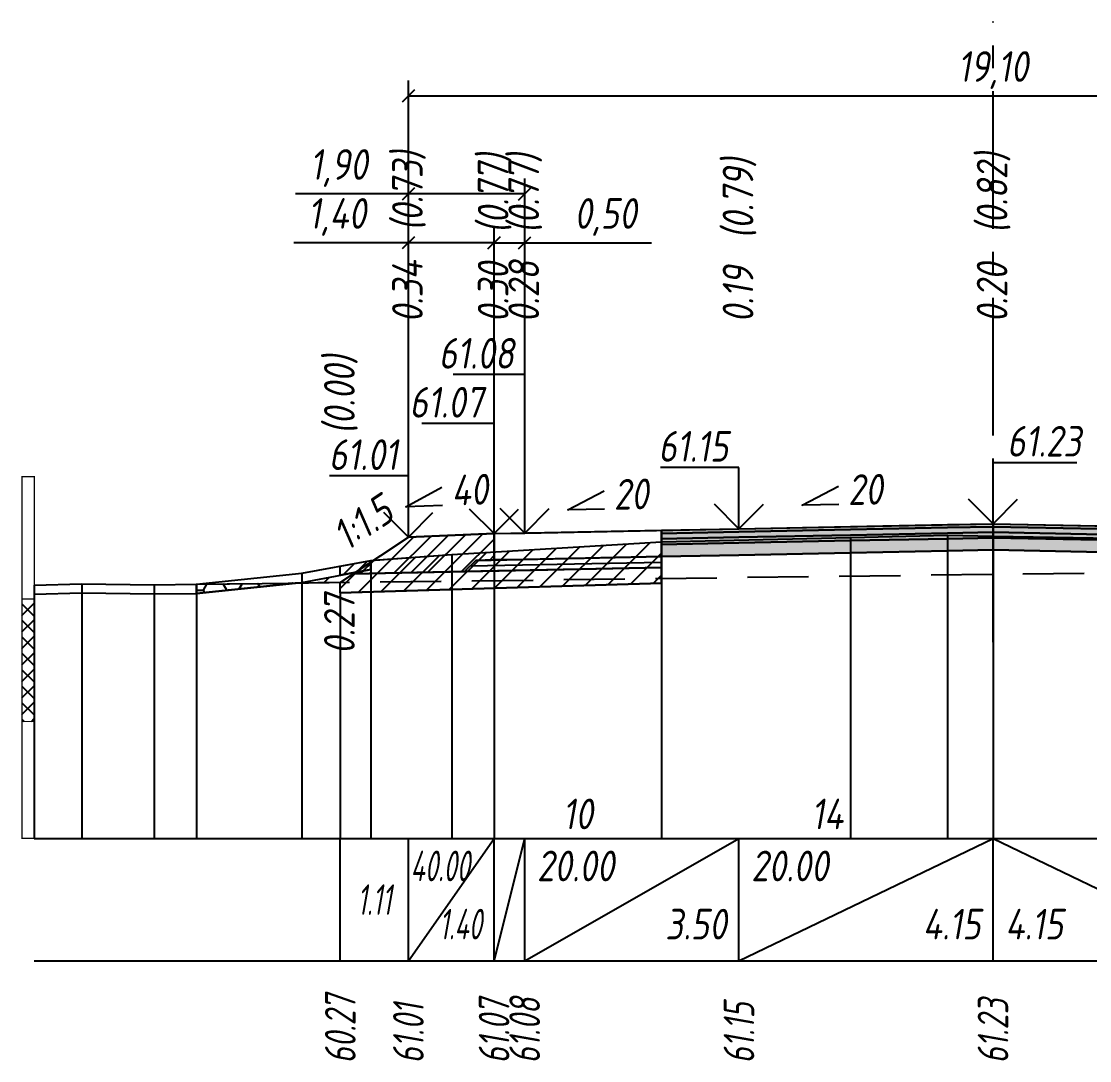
# Model space of a CAD drawing. Extents: x -717 to 1451, y -133302 to 233.
# Drawn here: x 78.9 to 166.2, y -61071.2 to -60986.3 of the extents above; entities that cross this region are included whole.
import ezdxf
from ezdxf.enums import TextEntityAlignment as Align

# ---------------------------------------------------------------- set-up
doc = ezdxf.new("R2010")
doc.units = 0
doc.linetypes.add('осевая2', pattern=[1.125, 0.75, -0.125, 0.125, -0.125])
doc.linetypes.add('штриховая', pattern=[0.75, 0.5, -0.25])
for name, color, linetype in [('Интерполированный поперечник', 2, 'Continuous'), ('Код_514', 1, 'Continuous'), ('Контур_0', 7, 'Continuous'), ('Контур_2521', 7, 'Continuous'), ('Контур_2564', 7, 'Continuous'), ('Контур_2660', 7, 'Continuous'), ('Контур_2665', 7, 'Continuous'), ('Контур_400', 7, 'Continuous'), ('Контур_508', 7, 'Continuous'), ('Контур_512', 7, 'Continuous'), ('Контур_513', 7, 'Continuous'), ('Контур_818', 7, 'Continuous'), ('Красный поперечник', 1, 'Continuous'), ('Линейка абсолютных высот', 7, 'Continuous'), ('Объём_2501', 7, 'Continuous'), ('Объём_2564', 7, 'Continuous'), ('Объём_2650', 7, 'Continuous'), ('Объём_2660', 7, 'Continuous'), ('Объём_2661', 7, 'Continuous'), ('Объём_2665', 7, 'Continuous'), ('Объём_2666', 7, 'Continuous'), ('Объём_2667', 7, 'Continuous'), ('Объём_2668', 7, 'Continuous'), ('Объём_2669', 7, 'Continuous'), ('Объём_2675', 7, 'Continuous'), ('Объём_2753', 7, 'Continuous'), ('Ось', 1, 'осевая2'), ('Откосы', 7, 'Continuous'), ('Отметки покрытия', 7, 'Continuous'), ('Рабочие отметки', 7, 'Continuous'), ('Рабочие отметки доп.', 7, 'Continuous'), ('Слои выравнивания', 7, 'Continuous'), ('Таблица', 7, 'Continuous'), ('Уклоны проезжей части', 7, 'Continuous'), ('Черный поперечник', 3, 'Continuous')]:
    doc.layers.add(name, color=color, linetype=linetype)
for name, color, linetype, true_color in [('Контур_2540', 2, 'Continuous', 0xffff00), ('Контур_2560', 2, 'Continuous', 0xffff00), ('Контур_2561', 7, 'Continuous', 0xff8040), ('Контур_2562', 3, 'Continuous', 0x00ff00), ('Контур_2563', 7, 'Continuous', 0xff8000), ('Контур_2570', 7, 'Continuous', 0x80ff00), ('Контур_2725', 7, 'Continuous', 0x323232), ('Контур_2736', 4, 'Continuous', 0x00ffff), ('Контур_2737', 4, 'Continuous', 0x00ffff), ('Контур_2738', 4, 'Continuous', 0x00ffff), ('Контур_2739', 4, 'Continuous', 0x00ffff), ('Контур_2741', 4, 'Continuous', 0x00ffff), ('Контур_2742', 4, 'Continuous', 0x00ffff), ('Контур_2743', 4, 'Continuous', 0x00ffff), ('Контур_2744', 7, 'Continuous', 0xa4ffff), ('Контур_2745', 7, 'Continuous', 0xa4ffff), ('Контур_2747', 4, 'Continuous', 0x00ffff), ('Контур_2748', 4, 'Continuous', 0x00ffff), ('Контур_2749', 4, 'Continuous', 0x00ffff), ('Контур_2750', 4, 'Continuous', 0x00ffff), ('Контур_2751', 4, 'Continuous', 0x00ffff), ('Контур_2752', 4, 'Continuous', 0x00ffff), ('Контур_2760', 7, 'Continuous', 0x323232), ('Контур_2761', 7, 'Continuous', 0x323232), ('Контур_2762', 7, 'Continuous', 0x323232), ('Контур_2763', 7, 'Continuous', 0x323232), ('Контур_402', 7, 'Continuous', 0xff6464), ('Контур_703', 4, 'Continuous', 0x00ffff), ('Контур_705', 4, 'Continuous', 0x00ffff), ('Контур_707', 4, 'Continuous', 0x00ffff), ('Контур_720', 131, 'Continuous', 0xaaffff), ('Объём_2500', 7, 'Continuous', 0xc0c0c0), ('Объём_2520', 7, 'Continuous', 0x80ffff), ('Объём_2540', 2, 'Continuous', 0xffff00), ('Объём_2560', 2, 'Continuous', 0xffff00), ('Объём_2561', 7, 'Continuous', 0xff8040), ('Объём_2562', 3, 'Continuous', 0x00ff00), ('Объём_2563', 7, 'Continuous', 0xff8000), ('Объём_2570', 7, 'Continuous', 0x80ff00), ('Объём_2600', 7, 'Continuous', 0x808000), ('Объём_2746', 2, 'Continuous', 0xffff00)]:
    doc.layers.add(name, color=color, linetype=linetype, true_color=true_color)
doc.styles.get("Standard").update_dxf_attribs({"font": 'txt', "height": 2.5})
doc.styles.add('М', font='romand.shx', dxfattribs={"width": 0.8, "oblique": 10, "height": 2.5})
doc.dimstyles.new('ISO-25', dxfattribs={"dimtxt": 2.5, "dimasz": 2.5, "dimexe": 1.25, "dimexo": 0.625, "dimtad": 1, "dimtxsty": 'Standard', "dimcen": 2.5, "dimadec": 0, "dimazin": 0, "dimtfac": 1, "dimtmove": 0, "dimatfit": 3, "dimfxl": 1, "dimarcsym": 0})

# ---------------------------------------------------------------- blocks, each defined once
blk = doc.blocks.new('_Oblique')
at = {"color": 0, "linetype": 'ByBlock', "lineweight": -2}
blk.add_line((-0.5, -0.5), (0.5, 0.5), dxfattribs=at)
blk = doc.blocks.new('*D1463')
at = {"color": 0, "lineweight": -2, "transparency": 16777216}
for p, q in [((110.559, -61027.824), (110.559, -61003.104)), ((117.559, -61027.544), (117.559, -61003.104)), ((110.559, -61004.354), (101.195, -61004.354)), ((117.559, -61004.354), (110.559, -61004.354))]:
    blk.add_line(p, q, dxfattribs=at)
at = {"layer": 'Defpoints', "color": 0, "transparency": 16777216}
for p in [(117.559, -61004.354), (117.559, -61028.169), (110.559, -61028.449)]:
    blk.add_point(p, dxfattribs=at)
at = {"color": 0, "lineweight": -2, "transparency": 16777216, "rotation": 180}
blk.add_blockref('_Oblique', (110.559, -61004.354), dxfattribs=at)
at = {"color": 0, "lineweight": -2, "transparency": 16777216}
blk.add_blockref('_Oblique', (117.559, -61004.354), dxfattribs=at)
at = {"color": 0, "transparency": 16777216, "insert": (104.735, -61002.241), "char_height": 2.5, "width": 8.75, "attachment_point": 5, "style": 'М'}
blk.add_mtext('1,40', dxfattribs=at)
blk = doc.blocks.new('*D1465')
at = {"color": 0, "lineweight": -2, "transparency": 16777216}
for p, q in [((117.559, -61027.544), (117.559, -61003.104)), ((120.059, -61027.494), (120.059, -61003.104)), ((117.559, -61004.354), (120.059, -61004.354)), ((120.059, -61004.354), (130.426, -61004.354))]:
    blk.add_line(p, q, dxfattribs=at)
at = {"layer": 'Defpoints', "color": 0, "transparency": 16777216}
for p in [(120.059, -61004.354), (117.559, -61028.169), (120.059, -61028.119)]:
    blk.add_point(p, dxfattribs=at)
at = {"color": 0, "lineweight": -2, "transparency": 16777216, "rotation": 180}
blk.add_blockref('_Oblique', (117.559, -61004.354), dxfattribs=at)
at = {"color": 0, "lineweight": -2, "transparency": 16777216}
blk.add_blockref('_Oblique', (120.059, -61004.354), dxfattribs=at)
at = {"color": 0, "transparency": 16777216, "insert": (126.665, -61002.241), "char_height": 2.5, "width": 9.16667, "attachment_point": 5, "style": 'М'}
blk.add_mtext('0,50', dxfattribs=at)
blk = doc.blocks.new('*D1468')
at = {"color": 0, "lineweight": -2, "transparency": 16777216}
for p, q in [((110.559, -61027.824), (110.559, -60999.104)), ((120.059, -61027.494), (120.059, -60999.104)), ((110.559, -61000.354), (101.333, -61000.354)), ((120.059, -61000.354), (110.559, -61000.354))]:
    blk.add_line(p, q, dxfattribs=at)
at = {"layer": 'Defpoints', "color": 0, "transparency": 16777216}
for p in [(120.059, -61000.354), (120.059, -61028.119), (110.559, -61028.449)]:
    blk.add_point(p, dxfattribs=at)
at = {"color": 0, "lineweight": -2, "transparency": 16777216, "rotation": 180}
blk.add_blockref('_Oblique', (110.559, -61000.354), dxfattribs=at)
at = {"color": 0, "lineweight": -2, "transparency": 16777216}
blk.add_blockref('_Oblique', (120.059, -61000.354), dxfattribs=at)
at = {"color": 0, "transparency": 16777216, "insert": (104.873, -60998.241), "char_height": 2.5, "width": 8.75, "attachment_point": 5, "style": 'М'}
blk.add_mtext('1,90', dxfattribs=at)
blk = doc.blocks.new('*D1469')
at = {"color": 0, "lineweight": -2, "transparency": 16777216}
for p, q in [((110.559, -61027.824), (110.559, -60991.104)), ((206.059, -61027.824), (206.059, -60991.104)), ((110.559, -60992.354), (206.059, -60992.354))]:
    blk.add_line(p, q, dxfattribs=at)
at = {"layer": 'Defpoints', "color": 0, "transparency": 16777216}
for p in [(206.059, -60992.354), (110.559, -61028.449), (206.059, -61028.449)]:
    blk.add_point(p, dxfattribs=at)
at = {"color": 0, "lineweight": -2, "transparency": 16777216, "rotation": 180}
blk.add_blockref('_Oblique', (110.559, -60992.354), dxfattribs=at)
at = {"color": 0, "lineweight": -2, "transparency": 16777216}
blk.add_blockref('_Oblique', (206.059, -60992.354), dxfattribs=at)
at = {"color": 0, "transparency": 16777216, "insert": (158.309, -60990.241), "char_height": 2.5, "width": 10.41667, "attachment_point": 5, "style": 'М'}
blk.add_mtext('19,10', dxfattribs=at)

msp = doc.modelspace()

# ---------------------------------------------------------------- hatches: boundary and pattern name
at = {"layer": 'Линейка абсолютных высот'}
h = msp.add_hatch(dxfattribs=at)
h.set_pattern_fill('ANSI37', scale=0.3, style=0)
h.set_pattern_definition([(45.0000013, (0, 0), (-0.67351924, 0.673519211), []), (135.0000003, (0, 0), (-0.673519222, -0.67351923), [])])
h.paths.add_polyline_path([(80, -61043.451), (80, -61033.451), (79, -61033.451), (79, -61043.451)])
at = {"layer": 'Объём_2563'}
h = msp.add_hatch(dxfattribs=at)
h.set_pattern_fill('ANSI31', color=256, scale=0.3)
h.paths.add_polyline_path([(110.559, -61028.386), (117.559, -61028.106), (117.559, -61030.256), (116.059, -61030.286), (115.141, -61031.205), (106.059, -61031.386)])
at = {"layer": 'Объём_2570'}
h = msp.add_hatch(dxfattribs=at)
h.set_pattern_fill('ANSI31', color=256, scale=0.2)
h.paths.add_polyline_path([(105, -61031.502), (105, -61030.752), (107.484, -61030.294), (107.484, -61031.044)])
at = {"layer": 'Объём_2600'}
h = msp.add_hatch(dxfattribs=at)
h.set_pattern_fill('ANSI31', color=6, scale=0.4)
h.paths.add_polyline_path([(105, -61032.94), (105, -61032.092), (101.313, -61032.139), (101.845, -61032.083), (107.484, -61031.044), (107.484, -61030.294), (114.119, -61029.803), (131.23, -61028.777), (131.23, -61032.154)])
h = msp.add_hatch(dxfattribs=at)
h.set_pattern_fill('HONEY', color=5, scale=0.3)
h.paths.add_polyline_path([(93.249, -61032.991), (93.249, -61032.241), (101.313, -61032.139)])
at = {"layer": 'Слои выравнивания'}
for color, points in [(2, [(131.23, -61027.833), (137.559, -61027.706), (146.67, -61027.524), (154.59, -61027.366), (158.309, -61027.291), (158.309, -61027.541), (154.59, -61027.616), (146.67, -61027.774), (137.559, -61027.956), (131.23, -61028.083)]), (2, [(158.309, -61027.291), (169.764, -61027.52), (176.948, -61027.664), (176.948, -61027.914), (169.764, -61027.77), (158.309, -61027.541)]), (3, [(131.23, -61028.083), (137.559, -61027.956), (146.67, -61027.774), (154.59, -61027.616), (158.309, -61027.541), (158.309, -61027.991), (154.59, -61028.066), (146.67, -61028.224), (137.559, -61028.406), (131.23, -61028.533)]), (4, [(131.23, -61028.533), (137.559, -61028.406), (146.67, -61028.224), (154.59, -61028.066), (158.309, -61027.991), (158.309, -61028.441), (154.59, -61028.516), (146.67, -61028.674), (137.559, -61028.856), (131.23, -61028.983)]), (3, [(158.309, -61027.541), (169.764, -61027.77), (176.948, -61027.914), (176.948, -61028.364), (169.764, -61028.22), (158.309, -61027.991)]), (4, [(158.309, -61027.991), (169.764, -61028.22), (176.948, -61028.364), (176.948, -61028.814), (169.764, -61028.67), (158.309, -61028.441)]), (5, [(131.23, -61028.983), (137.559, -61028.856), (146.67, -61028.674), (154.59, -61028.516), (158.309, -61028.441), (158.309, -61029.441), (154.59, -61029.516), (146.67, -61029.674), (137.559, -61029.856), (131.23, -61029.983)]), (5, [(158.309, -61028.441), (169.764, -61028.67), (176.948, -61028.814), (176.948, -61029.814), (169.764, -61029.67), (158.309, -61029.441)])]:
    msp.add_hatch(color=color, dxfattribs=at).paths.add_polyline_path(points)

# ---------------------------------------------------------------- linework, layer by layer
at = {"layer": 'Интерполированный поперечник', "linetype": 'штриховая', "ltscale": 10, "flags": 128}
msp.add_lwpolyline([(93.249, -61032.241), (218.502, -61030.652)], dxfattribs=at)
at = {"layer": 'Код_514'}
for p, q in [((105, -61063), (105, -61053)), ((110.559, -61063), (110.559, -61053)), ((110.559, -61063), (117.559, -61053)), ((117.559, -61063), (117.559, -61053)), ((117.559, -61063), (120.059, -61053)), ((120.059, -61063), (120.059, -61053)), ((120.059, -61063), (137.559, -61053)), ((137.559, -61063), (137.559, -61053)), ((137.559, -61063), (158.309, -61053)), ((158.309, -61063), (158.309, -61053)), ((158.309, -61053), (179.059, -61063))]:
    msp.add_line(p, q, dxfattribs=at)
at = {"layer": 'Контур_0', "flags": 128}
for points in [[(120.059, -61030.206), (117.559, -61030.256), (117.559, -61028.106), (131.23, -61027.833), (131.23, -61029.983), (120.059, -61030.206), (120.059, -61030.206)], [(110.559, -61028.386), (105, -61032.092), (105, -61032.092), (105, -61032.092), (105, -61032.092), (105, -61032.092), (105, -61032.092), (105, -61032.092), (105, -61032.092), (105, -61032.092), (105, -61032.092), (105, -61032.092), (105, -61032.092), (105, -61032.092), (105, -61032.092), (105, -61032.092)], [(110.559, -61028.386), (105, -61032.092), (105, -61032.092), (105, -61032.092), (105, -61032.092), (105, -61032.092), (105, -61032.092), (105, -61032.092), (105, -61032.092), (105, -61032.092), (105, -61032.092), (105, -61032.092), (105, -61032.092), (105, -61032.092), (105, -61032.092), (105, -61032.092), (105, -61032.092), (105, -61032.092), (105, -61032.092), (105, -61032.092), (105, -61032.092), (105, -61032.092), (105, -61032.092), (105, -61032.092), (105, -61032.092), (105, -61032.092), (105, -61032.092), (105, -61032.092), (105, -61032.092), (105, -61032.092)], [(116.059, -61030.286), (131.23, -61029.983), (131.23, -61030.883), (115.141, -61031.205), (116.059, -61030.286), (116.059, -61030.286)], [(106.059, -61031.386), (115.141, -61031.205), (116.059, -61030.286), (117.559, -61030.256)]]:
    msp.add_lwpolyline(points, dxfattribs=at)
at = {"layer": 'Контур_2521', "color": 250, "flags": 128}
msp.add_lwpolyline([(115.6, -61030.745), (131.23, -61030.433)], dxfattribs=at)
at = {"layer": 'Контур_2540', "flags": 128}
msp.add_lwpolyline([(106.059, -61031.386), (131.23, -61030.883), (131.23, -61032.154), (105, -61032.94), (105, -61032.092), (106.059, -61031.386), (106.059, -61031.386)], dxfattribs=at)
at = {"layer": 'Контур_2560', "flags": 128}
msp.add_lwpolyline([(110.559, -61028.386), (110.559, -61028.386), (110.559, -61028.386), (117.559, -61028.106)], dxfattribs=at)
at = {"layer": 'Контур_2561', "flags": 128}
msp.add_lwpolyline([(117.559, -61028.106), (117.559, -61028.106), (110.559, -61028.386), (110.559, -61028.386), (117.559, -61028.106)], dxfattribs=at)
at = {"layer": 'Контур_2562', "flags": 128}
msp.add_lwpolyline([(110.559, -61028.386), (110.559, -61028.386), (110.559, -61028.386), (110.559, -61028.386), (110.559, -61028.386)], dxfattribs=at)
at = {"layer": 'Контур_2563', "flags": 128}
msp.add_lwpolyline([(110.559, -61028.386), (117.559, -61028.106), (117.559, -61030.256), (116.059, -61030.286), (115.141, -61031.205), (106.059, -61031.386), (110.559, -61028.386), (110.559, -61028.386)], dxfattribs=at)
at = {"layer": 'Контур_2564', "flags": 128}
msp.add_lwpolyline([(110.559, -61028.386), (117.559, -61028.106)], dxfattribs=at)
at = {"layer": 'Контур_2570', "flags": 128}
msp.add_lwpolyline([(80, -61033.06), (83.876, -61032.946), (89.802, -61033.034), (93.249, -61032.991), (93.249, -61032.991), (101.845, -61032.083), (107.484, -61031.044), (107.484, -61030.294), (114.119, -61029.803), (131.23, -61028.777), (146.67, -61028.43), (154.59, -61028.242), (158.309, -61028.309), (169.764, -61028.514), (176.948, -61028.677), (193.381, -61029.52), (199.647, -61029.956), (199.647, -61030.706), (202.63, -61030.951), (209.352, -61031.676), (220.193, -61031.351), (232.503, -61031.125), (243.502, -61030.968)], dxfattribs=at)
at = {"layer": 'Контур_2660', "flags": 128}
msp.add_lwpolyline([(105, -61032.94), (131.23, -61032.154)], dxfattribs=at)
at = {"layer": 'Контур_2665', "flags": 128}
msp.add_lwpolyline([(110.559, -61028.386), (110.559, -61028.386)], dxfattribs=at)
at = {"layer": 'Контур_2725', "flags": 128}
msp.add_lwpolyline([(131.23, -61029.983), (137.559, -61029.856), (146.67, -61029.674), (154.59, -61029.516), (158.309, -61029.441), (169.764, -61029.67), (176.948, -61029.814)], dxfattribs=at)
at = {"layer": 'Контур_2736', "flags": 128}
msp.add_lwpolyline([(110.559, -61028.386), (105, -61032.092)], dxfattribs=at)
at = {"layer": 'Контур_2737', "flags": 128}
msp.add_lwpolyline([(105, -61032.092), (105, -61032.092)], dxfattribs=at)
at = {"layer": 'Контур_2738', "flags": 128}
msp.add_lwpolyline([(105, -61032.092), (105, -61032.092)], dxfattribs=at)
at = {"layer": 'Контур_2739', "flags": 128}
msp.add_lwpolyline([(105, -61032.092), (105, -61032.092)], dxfattribs=at)
at = {"layer": 'Контур_2741', "flags": 128}
msp.add_lwpolyline([(105, -61032.092), (105, -61032.092)], dxfattribs=at)
at = {"layer": 'Контур_2742', "flags": 128}
msp.add_lwpolyline([(105, -61032.092), (105, -61032.092)], dxfattribs=at)
at = {"layer": 'Контур_2743', "flags": 128}
msp.add_lwpolyline([(105, -61032.092), (105, -61032.092)], dxfattribs=at)
at = {"layer": 'Контур_2744', "flags": 128}
msp.add_lwpolyline([(105, -61032.092), (105, -61032.092)], dxfattribs=at)
msp.add_lwpolyline([(105, -61032.092), (105, -61032.092)], dxfattribs=at)
msp.add_lwpolyline([(105, -61032.092), (105, -61032.092)], dxfattribs=at)
msp.add_lwpolyline([(105, -61032.092), (105, -61032.092)], dxfattribs=at)
msp.add_lwpolyline([(105, -61032.092), (105, -61032.092)], dxfattribs=at)
msp.add_lwpolyline([(105, -61032.092), (105, -61032.092)], dxfattribs=at)
at = {"layer": 'Контур_2745', "flags": 128}
msp.add_lwpolyline([(105, -61032.092), (105, -61032.092)], dxfattribs=at)
msp.add_lwpolyline([(105, -61032.092), (105, -61032.092)], dxfattribs=at)
msp.add_lwpolyline([(105, -61032.092), (105, -61032.092)], dxfattribs=at)
msp.add_lwpolyline([(105, -61032.092), (105, -61032.092)], dxfattribs=at)
msp.add_lwpolyline([(105, -61032.092), (105, -61032.092)], dxfattribs=at)
msp.add_lwpolyline([(105, -61032.092), (105, -61032.092)], dxfattribs=at)
at = {"layer": 'Контур_2747', "flags": 128}
msp.add_lwpolyline([(105, -61032.092), (105, -61032.092)], dxfattribs=at)
at = {"layer": 'Контур_2748', "flags": 128}
msp.add_lwpolyline([(105, -61032.092), (105, -61032.092)], dxfattribs=at)
at = {"layer": 'Контур_2749', "flags": 128}
msp.add_lwpolyline([(105, -61032.092), (105, -61032.092)], dxfattribs=at)
at = {"layer": 'Контур_2750', "flags": 128}
msp.add_lwpolyline([(105, -61032.092), (105, -61032.092)], dxfattribs=at)
at = {"layer": 'Контур_2751', "flags": 128}
msp.add_lwpolyline([(105, -61032.092), (105, -61032.092)], dxfattribs=at)
at = {"layer": 'Контур_2752', "flags": 128}
msp.add_lwpolyline([(105, -61032.092), (105, -61032.092)], dxfattribs=at)
at = {"layer": 'Контур_2760', "flags": 128}
msp.add_lwpolyline([(131.23, -61027.833), (137.559, -61027.706), (146.67, -61027.524), (154.59, -61027.366), (158.309, -61027.291), (169.764, -61027.52), (176.948, -61027.664)], dxfattribs=at)
at = {"layer": 'Контур_2761', "flags": 128}
msp.add_lwpolyline([(131.23, -61028.083), (137.559, -61027.956), (146.67, -61027.774), (154.59, -61027.616), (158.309, -61027.541), (169.764, -61027.77), (176.948, -61027.914)], dxfattribs=at)
at = {"layer": 'Контур_2762', "flags": 128}
msp.add_lwpolyline([(131.23, -61028.533), (137.559, -61028.406), (146.67, -61028.224), (154.59, -61028.066), (158.309, -61027.991), (169.764, -61028.22), (176.948, -61028.364)], dxfattribs=at)
at = {"layer": 'Контур_2763', "flags": 128}
msp.add_lwpolyline([(131.23, -61028.983), (137.559, -61028.856), (146.67, -61028.674), (154.59, -61028.516), (158.309, -61028.441), (169.764, -61028.67), (176.948, -61028.814)], dxfattribs=at)
at = {"layer": 'Контур_400', "flags": 128}
for points in [[(117.559, -61028.106), (120.059, -61028.056), (120.059, -61028.056), (120.059, -61028.056), (120.059, -61028.056), (120.059, -61028.056), (120.059, -61028.056), (137.559, -61027.706), (158.309, -61027.291)], [(158.309, -61027.291), (179.059, -61027.706), (196.559, -61028.056), (196.559, -61028.056), (196.559, -61028.056), (196.559, -61028.056), (196.559, -61028.056), (196.559, -61028.056), (199.059, -61028.106)]]:
    msp.add_lwpolyline(points, dxfattribs=at)
at = {"layer": 'Контур_402', "flags": 128}
msp.add_lwpolyline([(105, -61032.94), (131.23, -61032.154), (131.23, -61029.983), (158.309, -61029.441), (176.948, -61029.814), (176.948, -61031.9), (212.95, -61032.98)], dxfattribs=at)
at = {"layer": 'Контур_508', "flags": 128}
msp.add_lwpolyline([(105, -61032.94), (131.23, -61032.154), (131.23, -61029.983), (158.309, -61029.441), (176.948, -61029.814), (176.948, -61031.9), (212.95, -61032.98), (212.98, -61033), (214.98, -61033), (218.502, -61030.652)], dxfattribs=at)
at = {"layer": 'Контур_512', "flags": 128}
msp.add_lwpolyline([(105, -61032.94), (131.23, -61032.154)], dxfattribs=at)
at = {"layer": 'Контур_513', "flags": 128}
msp.add_lwpolyline([(105, -61032.94), (131.23, -61032.154), (131.23, -61029.983), (158.309, -61029.441), (176.948, -61029.814), (176.948, -61031.9), (212.95, -61032.98), (212.98, -61033), (214.98, -61033), (218.502, -61030.652)], dxfattribs=at)
at = {"layer": 'Контур_703', "flags": 128}
for points in [[(110.559, -61028.386), (105, -61032.092)], [(105, -61032.092), (105, -61032.092)]]:
    msp.add_lwpolyline(points, dxfattribs=at)
at = {"layer": 'Контур_705', "flags": 128}
msp.add_lwpolyline([(105, -61032.092), (105, -61032.092)], dxfattribs=at)
at = {"layer": 'Контур_707', "flags": 128}
msp.add_lwpolyline([(105, -61032.092), (105, -61032.092)], dxfattribs=at)
at = {"layer": 'Контур_720', "flags": 128}
msp.add_lwpolyline([(105, -61032.092), (105, -61032.092)], dxfattribs=at)
at = {"layer": 'Контур_818', "flags": 128}
msp.add_lwpolyline([(105, -61031.502), (107.484, -61031.044), (107.484, -61030.294), (114.119, -61029.803), (131.23, -61028.777), (146.67, -61028.43), (154.59, -61028.242), (158.309, -61028.309), (169.764, -61028.514), (176.948, -61028.677), (193.381, -61029.52), (199.647, -61029.956), (199.647, -61030.706), (202.63, -61030.951), (209.352, -61031.676), (218.502, -61031.402)], dxfattribs=at)
at = {"layer": 'Красный поперечник'}
for p, q in [((137.559, -61027.706), (158.309, -61027.291)), ((158.309, -61027.291), (179.059, -61027.706)), ((110.559, -61028.386), (117.559, -61028.106)), ((117.559, -61028.106), (120.059, -61028.056)), ((120.059, -61028.056), (137.559, -61027.706)), ((105, -61032.092), (110.559, -61028.386)), ((131.23, -61032.154), (131.23, -61053)), ((105, -61032.94), (105, -61053))]:
    msp.add_line(p, q, dxfattribs=at)
at = {"layer": 'Линейка абсолютных высот', "color": 7, "const_width": 0.1, "flags": 128}
for points in [[(80, -61033.451), (80, -61023.451), (79, -61023.451), (79, -61033.451), (80, -61033.451)], [(80, -61043.451), (80, -61033.451), (79, -61033.451), (79, -61043.451), (80, -61043.451)], [(80, -61053), (80, -61043.451), (79, -61043.451), (79, -61053), (80, -61053)]]:
    msp.add_lwpolyline(points, dxfattribs=at)
at = {"layer": 'Объём_2500', "flags": 128}
msp.add_lwpolyline([(120.059, -61030.206), (117.559, -61030.256), (117.559, -61028.106), (131.23, -61027.833), (131.23, -61029.983), (120.059, -61030.206), (120.059, -61030.206)], dxfattribs=at)
at = {"layer": 'Объём_2501', "flags": 128}
for points in [[(117.559, -61028.106), (120.059, -61028.056), (120.059, -61028.056), (120.059, -61028.056), (120.059, -61028.056), (120.059, -61028.056), (120.059, -61028.056), (137.559, -61027.706), (158.309, -61027.291)], [(158.309, -61027.291), (179.059, -61027.706), (196.559, -61028.056), (196.559, -61028.056), (196.559, -61028.056), (196.559, -61028.056), (196.559, -61028.056), (196.559, -61028.056), (199.059, -61028.106)]]:
    msp.add_lwpolyline(points, dxfattribs=at)
at = {"layer": 'Объём_2520', "color": 250, "flags": 128}
msp.add_lwpolyline([(116.059, -61030.286), (131.23, -61029.983), (131.23, -61030.883), (115.141, -61031.205), (116.059, -61030.286), (116.059, -61030.286)], dxfattribs=at)
at = {"layer": 'Объём_2540', "flags": 128}
msp.add_lwpolyline([(106.059, -61031.386), (131.23, -61030.883), (131.23, -61032.154), (105, -61032.94), (105, -61032.092), (106.059, -61031.386), (106.059, -61031.386)], dxfattribs=at)
at = {"layer": 'Объём_2560', "flags": 128}
msp.add_lwpolyline([(110.559, -61028.386), (110.559, -61028.386), (110.559, -61028.386), (117.559, -61028.106)], dxfattribs=at)
at = {"layer": 'Объём_2561', "flags": 128}
msp.add_lwpolyline([(117.559, -61028.106), (117.559, -61028.106), (110.559, -61028.386), (110.559, -61028.386), (117.559, -61028.106)], dxfattribs=at)
at = {"layer": 'Объём_2562', "flags": 128}
msp.add_lwpolyline([(110.559, -61028.386), (110.559, -61028.386), (110.559, -61028.386), (110.559, -61028.386), (110.559, -61028.386)], dxfattribs=at)
at = {"layer": 'Объём_2563', "color": 250, "flags": 128}
msp.add_lwpolyline([(110.559, -61028.386), (117.559, -61028.106), (117.559, -61030.256), (116.059, -61030.286), (115.141, -61031.205), (106.059, -61031.386), (110.559, -61028.386), (110.559, -61028.386)], dxfattribs=at)
at = {"layer": 'Объём_2564', "flags": 128}
msp.add_lwpolyline([(110.559, -61028.386), (117.559, -61028.106)], dxfattribs=at)
at = {"layer": 'Объём_2570', "flags": 128}
msp.add_lwpolyline([(105, -61031.502), (105, -61030.752), (107.484, -61030.294), (107.484, -61031.044), (105, -61031.502), (105, -61031.502)], dxfattribs=at)
at = {"layer": 'Объём_2600', "color": 5, "flags": 128}
msp.add_lwpolyline([(93.249, -61032.991), (93.249, -61032.241), (101.313, -61032.139), (93.249, -61032.991), (93.249, -61032.991)], dxfattribs=at)
at = {"layer": 'Объём_2650', "color": 6, "flags": 128}
msp.add_lwpolyline([(105, -61032.94), (105, -61032.092), (101.313, -61032.139), (101.845, -61032.083), (107.484, -61031.044), (107.484, -61030.294), (114.119, -61029.803), (131.23, -61028.777), (131.23, -61032.154), (105, -61032.94), (105, -61032.94)], dxfattribs=at)
at = {"layer": 'Объём_2660', "flags": 128}
msp.add_lwpolyline([(105, -61032.94), (131.23, -61032.154)], dxfattribs=at)
at = {"layer": 'Объём_2661', "flags": 128}
msp.add_lwpolyline([(110.559, -61028.386), (105, -61032.092)], dxfattribs=at)
at = {"layer": 'Объём_2665', "flags": 128}
msp.add_lwpolyline([(110.559, -61028.386), (110.559, -61028.386)], dxfattribs=at)
at = {"layer": 'Объём_2666', "flags": 128}
msp.add_lwpolyline([(110.559, -61028.386), (105, -61032.092)], dxfattribs=at)
at = {"layer": 'Объём_2667', "flags": 128}
msp.add_lwpolyline([(105, -61032.092), (105, -61032.092)], dxfattribs=at)
msp.add_lwpolyline([(105, -61032.092), (105, -61032.092)], dxfattribs=at)
at = {"layer": 'Объём_2668', "flags": 128}
msp.add_lwpolyline([(105, -61032.092), (105, -61032.092)], dxfattribs=at)
msp.add_lwpolyline([(105, -61032.092), (105, -61032.092)], dxfattribs=at)
at = {"layer": 'Объём_2669', "flags": 128}
msp.add_lwpolyline([(105, -61032.092), (105, -61032.092)], dxfattribs=at)
msp.add_lwpolyline([(105, -61032.092), (105, -61032.092)], dxfattribs=at)
at = {"layer": 'Объём_2675', "flags": 128}
msp.add_lwpolyline([(105, -61032.092), (105, -61032.092)], dxfattribs=at)
msp.add_lwpolyline([(105, -61032.092), (105, -61032.092)], dxfattribs=at)
msp.add_lwpolyline([(105, -61032.092), (105, -61032.092)], dxfattribs=at)
msp.add_lwpolyline([(105, -61032.092), (105, -61032.092)], dxfattribs=at)
msp.add_lwpolyline([(105, -61032.092), (105, -61032.092)], dxfattribs=at)
msp.add_lwpolyline([(105, -61032.092), (105, -61032.092)], dxfattribs=at)
msp.add_lwpolyline([(105, -61032.092), (105, -61032.092)], dxfattribs=at)
msp.add_lwpolyline([(105, -61032.092), (105, -61032.092)], dxfattribs=at)
msp.add_lwpolyline([(105, -61032.092), (105, -61032.092)], dxfattribs=at)
msp.add_lwpolyline([(105, -61032.092), (105, -61032.092)], dxfattribs=at)
msp.add_lwpolyline([(105, -61032.092), (105, -61032.092)], dxfattribs=at)
msp.add_lwpolyline([(105, -61032.092), (105, -61032.092)], dxfattribs=at)
at = {"layer": 'Объём_2746', "flags": 128}
msp.add_lwpolyline([(107.484, -61031.044), (107.484, -61030.436), (107.724, -61030.276), (114.119, -61029.803), (131.23, -61028.777), (131.23, -61032.154), (105, -61032.94), (105, -61032.092), (106.224, -61031.276), (107.484, -61031.044), (107.484, -61031.044)], dxfattribs=at)
at = {"layer": 'Объём_2753', "flags": 128}
msp.add_lwpolyline([(131.23, -61027.833), (131.23, -61027.833)], dxfattribs=at)
at = {"layer": 'Ось', "ltscale": 15}
msp.add_line((158.309, -61036.971), (158.309, -60986.262), dxfattribs=at)
at = {"layer": 'Откосы', "color": 1, "flags": 128}
for points in [[(113.345, -61025.803), (110.348, -61025.923), (113.285, -61024.305)], [(126.583, -61026.114), (123.584, -61026.174), (126.553, -61024.615)], [(145.708, -61025.732), (142.709, -61025.792), (145.678, -61024.232)]]:
    msp.add_lwpolyline(points, dxfattribs=at)
at = {"layer": 'Отметки покрытия', "color": 1}
for p, q in [((120.059, -61015.106), (114.209, -61015.106)), ((120.059, -61028.056), (120.059, -61015.106)), ((117.559, -61019.106), (111.659, -61019.106)), ((117.559, -61028.106), (117.559, -61019.106)), ((137.559, -61022.706), (131.159, -61022.706)), ((137.559, -61027.706), (137.559, -61022.706)), ((158.309, -61027.291), (158.309, -61022.291)), ((158.309, -61022.291), (165.159, -61022.291)), ((110.559, -61023.386), (104.109, -61023.386)), ((110.559, -61028.386), (110.559, -61023.386)), ((137.559, -61027.706), (135.559, -61025.706)), ((137.559, -61027.706), (139.559, -61025.706)), ((158.309, -61027.291), (156.309, -61025.291)), ((158.309, -61027.291), (160.309, -61025.291)), ((110.559, -61028.386), (108.559, -61026.386)), ((110.559, -61028.386), (112.559, -61026.386)), ((117.559, -61028.106), (115.559, -61026.106)), ((117.559, -61028.106), (119.559, -61026.106)), ((120.059, -61028.056), (118.059, -61026.056)), ((120.059, -61028.056), (122.059, -61026.056))]:
    msp.add_line(p, q, dxfattribs=at)
at = {"layer": 'Слои выравнивания'}
for p, q in [((158.309, -61027.291), (158.309, -61053)), ((117.559, -61028.106), (117.559, -61053)), ((131.23, -61027.833), (131.23, -61053))]:
    msp.add_line(p, q, dxfattribs=at)
at = {"layer": 'Слои выравнивания', "color": 2, "flags": 128}
for points in [[(131.23, -61027.833), (137.559, -61027.706), (146.67, -61027.524), (154.59, -61027.366), (158.309, -61027.291), (158.309, -61027.541), (154.59, -61027.616), (146.67, -61027.774), (137.559, -61027.956), (131.23, -61028.083)], [(158.309, -61027.291), (169.764, -61027.52), (176.948, -61027.664), (176.948, -61027.914), (169.764, -61027.77), (158.309, -61027.541)]]:
    msp.add_lwpolyline(points, close=True, dxfattribs=at)
at = {"layer": 'Слои выравнивания', "color": 3, "flags": 128}
for points in [[(131.23, -61028.083), (137.559, -61027.956), (146.67, -61027.774), (154.59, -61027.616), (158.309, -61027.541), (158.309, -61027.991), (154.59, -61028.066), (146.67, -61028.224), (137.559, -61028.406), (131.23, -61028.533)], [(158.309, -61027.541), (169.764, -61027.77), (176.948, -61027.914), (176.948, -61028.364), (169.764, -61028.22), (158.309, -61027.991)]]:
    msp.add_lwpolyline(points, close=True, dxfattribs=at)
at = {"layer": 'Слои выравнивания', "color": 4, "flags": 128}
for points in [[(131.23, -61028.533), (137.559, -61028.406), (146.67, -61028.224), (154.59, -61028.066), (158.309, -61027.991), (158.309, -61028.441), (154.59, -61028.516), (146.67, -61028.674), (137.559, -61028.856), (131.23, -61028.983)], [(158.309, -61027.991), (169.764, -61028.22), (176.948, -61028.364), (176.948, -61028.814), (169.764, -61028.67), (158.309, -61028.441)]]:
    msp.add_lwpolyline(points, close=True, dxfattribs=at)
at = {"layer": 'Слои выравнивания', "color": 5, "flags": 128}
for points in [[(131.23, -61028.983), (137.559, -61028.856), (146.67, -61028.674), (154.59, -61028.516), (158.309, -61028.441), (158.309, -61029.441), (154.59, -61029.516), (146.67, -61029.674), (137.559, -61029.856), (131.23, -61029.983)], [(158.309, -61028.441), (169.764, -61028.67), (176.948, -61028.814), (176.948, -61029.814), (169.764, -61029.67), (158.309, -61029.441)]]:
    msp.add_lwpolyline(points, close=True, dxfattribs=at)
at = {"layer": 'Таблица'}
for p, q in [((80, -61053), (243.502, -61053)), ((80, -61063), (243.502, -61063))]:
    msp.add_line(p, q, dxfattribs=at)
at = {"layer": 'Черный поперечник', "color": 7}
for p, q in [((154.59, -61028.242), (154.59, -61053)), ((158.309, -61028.309), (158.309, -61053)), ((131.23, -61028.777), (131.23, -61053)), ((146.67, -61028.43), (146.67, -61053)), ((114.119, -61029.803), (114.119, -61053)), ((107.484, -61030.294), (107.484, -61053)), ((101.845, -61031.333), (101.845, -61053)), ((80, -61032.31), (80, -61053)), ((83.876, -61032.196), (83.876, -61053)), ((89.802, -61032.284), (89.802, -61053)), ((93.249, -61032.241), (93.249, -61053))]:
    msp.add_line(p, q, dxfattribs=at)
at = {"layer": 'Черный поперечник', "flags": 128}
msp.add_lwpolyline([(80, -61032.31), (83.876, -61032.196), (89.802, -61032.284), (93.249, -61032.241), (101.845, -61031.333), (107.484, -61030.294), (114.119, -61029.803), (131.23, -61028.777), (146.67, -61028.43), (154.59, -61028.242), (158.309, -61028.309), (169.764, -61028.514), (176.948, -61028.677), (193.381, -61029.52), (199.647, -61029.956), (202.63, -61030.201), (209.352, -61030.926), (220.193, -61030.601), (232.503, -61030.375), (243.502, -61030.218)], dxfattribs=at)

# ---------------------------------------------------------------- texts
at = {"layer": 'Код_514', "style": 'М', "oblique": 10}
for s, width, p in [('40.00', 0.6, (110.725, -61054)), ('20.00', 0.8, (121.059, -61054)), ('20.00', 0.8, (138.559, -61054))]:
    msp.add_text(s, height=2.5, dxfattribs=dict(at, width=width)).set_placement(p, align=Align.TOP_LEFT)
at = {"layer": 'Код_514', "style": 'М', "oblique": 10, "width": 0.6}
msp.add_text('1.11', height=2.5, dxfattribs=at).set_placement((107.779, -61058), align=Align.MIDDLE_CENTER)
at = {"layer": 'Код_514', "style": 'М', "oblique": 10}
for s, width, p in [('1.40', 0.6, (116.559, -61062)), ('3.50', 0.8, (136.559, -61062)), ('4.15', 0.8, (157.309, -61062))]:
    msp.add_text(s, height=2.5, dxfattribs=dict(at, width=width)).set_placement(p, align=Align.BOTTOM_RIGHT)
at = {"layer": 'Код_514', "style": 'М', "oblique": 10, "width": 0.8}
msp.add_text('4.15', height=2.5, dxfattribs=at).set_placement((159.309, -61062), align=Align.BOTTOM_LEFT)
at = {"layer": 'Код_514', "style": 'М', "oblique": 10, "width": 0.7}
for s, p in [('60.27', (105, -61071.382)), ('61.07', (117.559, -61071.382)), ('61.08', (120.059, -61071.382)), ('61.23', (158.309, -61071.382)), ('61.01', (110.559, -61071.382)), ('61.15', (137.559, -61071.382))]:
    msp.add_text(s, height=2.5, rotation=90, dxfattribs=at).set_placement(p, align=Align.MIDDLE_LEFT)
at = {"layer": 'Отметки покрытия', "color": 1, "style": 'М', "oblique": 10, "width": 0.8}
for s, p in [('61.08', (119.2, -61015.375)), ('61.07', (116.7, -61019.375)), ('61.01', (109.7, -61023.655)), ('61.15', (136.7, -61022.975))]:
    msp.add_text(s, height=2.5, dxfattribs=at).set_placement(p, align=Align.BOTTOM_RIGHT)
msp.add_text('61.23', height=2.5, dxfattribs=at).set_placement((159.45, -61022.56), align=Align.BOTTOM_LEFT)
at = {"layer": 'Рабочие отметки', "color": 1, "style": 'М', "oblique": 10, "width": 0.8}
for s, p in [('0.28', (119.981, -61010.856)), ('0.34', (110.481, -61010.856)), ('0.30', (117.481, -61010.856)), ('0.19', (137.481, -61010.856)), ('0.20', (158.231, -61010.856))]:
    msp.add_text(s, height=2.5, rotation=90, dxfattribs=at).set_placement(p, align=Align.MIDDLE_LEFT)
msp.add_text('0.27', height=2.5, rotation=90, dxfattribs=at).set_placement((104.922, -61033.023), align=Align.MIDDLE_RIGHT)
at = {"layer": 'Рабочие отметки доп.', "color": 1, "style": 'М', "oblique": 10, "width": 0.8}
for s, p in [('(0.73)', (110.481, -61003.356)), ('(0.77)', (117.481, -61003.556)), ('(0.77)', (119.981, -61003.556)), ('(0.82)', (158.231, -61003.556)), ('(0.79)', (137.481, -61004.006)), ('(0.00)', (104.922, -61019.964))]:
    msp.add_text(s, height=2.5, rotation=90, dxfattribs=at).set_placement(p, align=Align.MIDDLE_LEFT)
at = {"layer": 'Слои выравнивания', "style": 'М', "oblique": 10, "width": 0.8}
for s, p in [('10', (124.394, -61053)), ('14', (144.769, -61053))]:
    msp.add_text(s, height=2.5, dxfattribs=at).set_placement(p, align=Align.BOTTOM_CENTER)
at = {"layer": 'Уклоны проезжей части', "color": 1, "style": 'М', "oblique": 10, "width": 0.8}
for s, rotation, p in [('40', 2.29061, (115.65, -61026.519)), ('20', 1.14576, (128.789, -61026.881)), ('20', 1.14576, (147.914, -61026.499)), ('1:1.5', 33.69007, (107.97, -61028.849))]:
    msp.add_text(s, height=2.5, rotation=rotation, dxfattribs=at).set_placement(p, align=Align.BOTTOM_CENTER)

# ---------------------------------------------------------------- dimensions: what is measured, and where the dimension line sits
at = {"color": 5}
dim = msp.add_linear_dim(base=(206.059, -60992.354), p1=(110.559, -61028.449), p2=(206.059, -61028.449), angle=180, dimstyle='ISO-25', override={"dimasz": 1, "dimlfac": 0.2, "dimzin": 0, "dimtxsty": 'М', "dimblk1": 'Oblique', "dimblk2": 'Oblique', "dimsah": 1}, dxfattribs=at)
dim.commit()
dim.dimension.update_dxf_attribs({"geometry": '*D1469', "text_midpoint": (158.309, -60990.241)})
for base, p1, p2, picture, middle in [((120.059, -61000.354), (110.559, -61028.449), (120.059, -61028.119), '*D1468', (104.873, -61000.354)), ((117.559, -61004.354), (110.559, -61028.449), (117.559, -61028.169), '*D1463', (104.735, -61004.354)), ((120.059, -61004.354), (117.559, -61028.169), (120.059, -61028.119), '*D1465', (126.665, -61004.354))]:
    dim = msp.add_linear_dim(base=base, p1=p1, p2=p2, angle=180, dimstyle='ISO-25', override={"dimasz": 1, "dimlfac": 0.2, "dimzin": 0, "dimtxsty": 'М', "dimblk1": 'Oblique', "dimblk2": 'Oblique', "dimsah": 1}, dxfattribs=at)
    dim.commit()
    dim.dimension.update_dxf_attribs({"geometry": picture, "text_midpoint": middle, "dimtype": 160})

doc.saveas('drawing.dxf')
